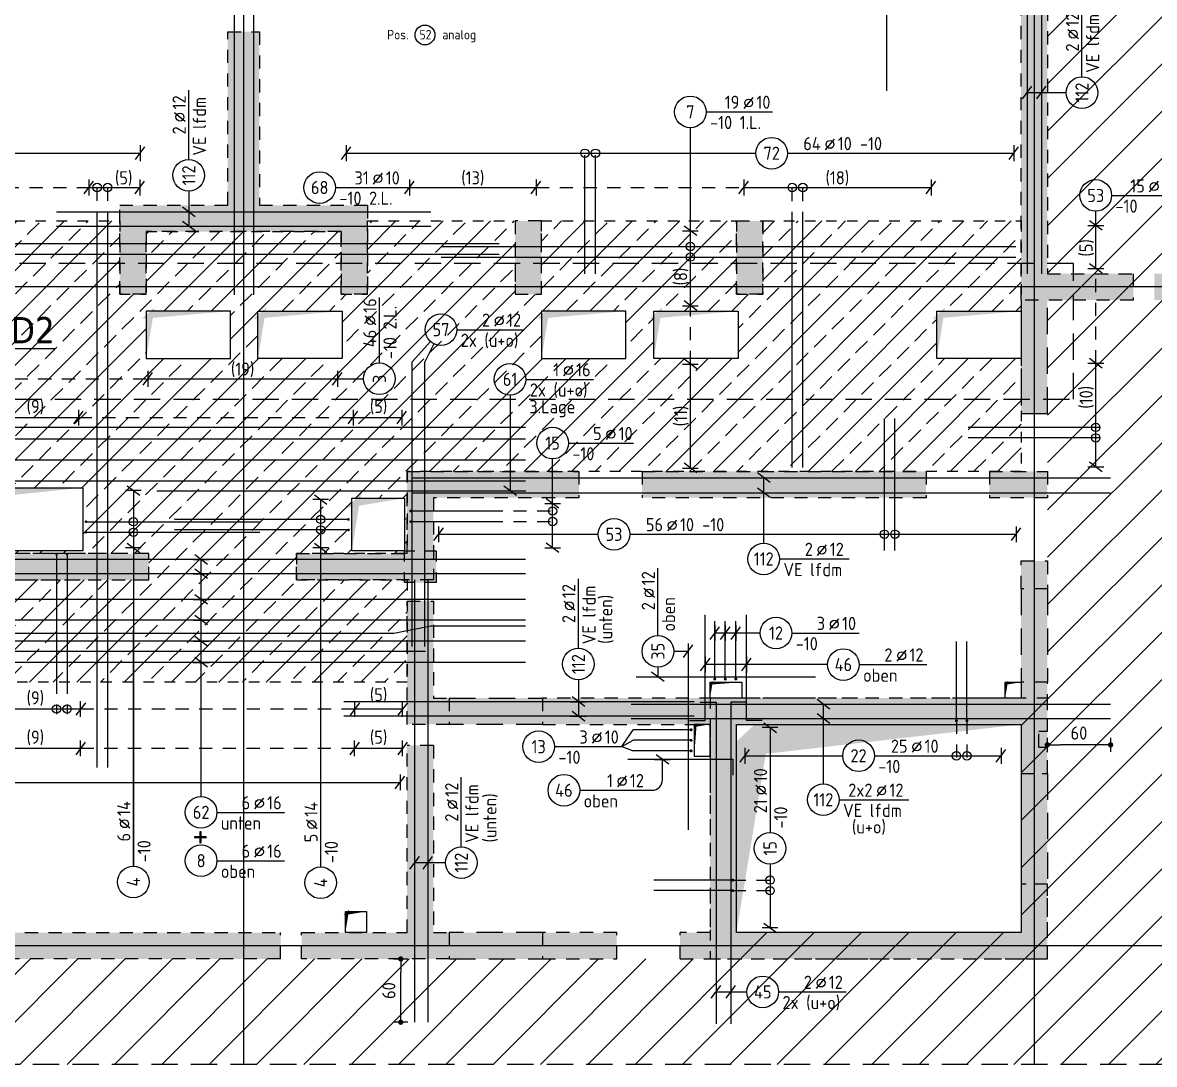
# Model space of a CAD drawing. Extents: x -177 to 93, y -12 to 49.
# Drawn here: x 27.46 to 38.19, y 22.33 to 32.21 of the extents above; entities that cross this region are included whole.
import ezdxf
from ezdxf.enums import TextEntityAlignment as Align

# ---------------------------------------------------------------- set-up
doc = ezdxf.new("R2010")
doc.units = 0
doc.header["$LTSCALE"] = 0.5
for name, pattern in [('AUSGEZOGEN', [1000.01, 1000, 0.01]), ('DASHED', [0.75, 0.5, -0.25]), ('DOT', [0.175, 0.05, -0.125]), ('PUNKT', [0.175, 0.05, -0.125]), ('STRICHLINIE', [0.75, 0.5, -0.25]), ('VERDECKT', [0.375, 0.25, -0.125])]:
    doc.linetypes.add(name, pattern=pattern)
for name, color, linetype in [('ACHSEN', 7, 'Continuous'), ('BETON', 7, 'Continuous'), ('DETAIL', 7, 'Continuous'), ('DG', 7, 'Continuous'), ('grau_dunkel', 7, 'Continuous'), ('grau_hell', 7, 'Continuous'), ('grau_mittel', 7, 'Continuous'), ('HILFE', 7, 'Continuous'), ('MASSE', 7, 'Continuous'), ('RND', 7, 'Continuous'), ('SCHATTEN', 7, 'Continuous'), ('SCHRAFF', 7, 'Continuous'), ('TEXT', 7, 'Continuous'), ('VERDECKT', 7, 'Continuous'), ('VERDECKT2', 7, 'Continuous')]:
    doc.layers.add(name, color=color, linetype=linetype)
doc.layers.add('NOPLOT', color=7, linetype='Continuous', plot=False)
doc.styles.add('helv', font='tahoma.ttf')
doc.styles.add('txt', font='isocp.shx')
doc.dimstyles.new('DOT_I', dxfattribs={"dimscale": 0.5, "dimtxt": 0.25, "dimasz": 0.25, "dimexe": 0.1, "dimexo": 0.3, "dimgap": 0.1, "dimtad": 1, "dimdec": 3, "dimzin": 3, "dimtxsty": 'txt', "dimblk": 'DOT', "dimblk1": 'DOT', "dimblk2": 'DOT', "dimsah": 1, "dimcen": 0.1, "dimse1": 1, "dimse2": 1, "dimazin": 0, "dimtfac": 1, "dimtdec": 4, "dimtix": 1, "dimtmove": 2, "dimatfit": 3, "dimfxl": 0, "dimtvp": 1, "dimtolj": 1, "dimtzin": 0, "dimarcsym": 0})

# ---------------------------------------------------------------- blocks, each defined once
blk = doc.blocks.new('lei_gre')
at = {"layer": 'RND', "color": 7, "linetype": 'Continuous'}
for p, q in [((-0.09, -0.12), (0.09, 0.12)), ((0, 0.15), (0, -0.15))]:
    blk.add_line(p, q, dxfattribs=at)
blk = doc.blocks.new('RND_LEI')
at = {"layer": 'RND', "color": 7, "linetype": 'Continuous'}
blk.add_line((1.022, 0.066), (1.19, 0.27), dxfattribs=at)
for centre, radius in [((0, 0), 0.3), ((1.106, 0.168), 0.075)]:
    blk.add_circle(centre, radius, dxfattribs=at)
at = {"layer": 'RND', "color": 7, "linetype": 'Continuous', "style": 'txt'}
blk.add_attdef('ANZ', text='', height=0.25, dxfattribs=at).set_placement((0.931, 0.057), align=Align.RIGHT)
for tag, p in [('DUM', (1.253, 0.057)), ('ABSTD', (1.674, 0.057)), ('POSTXT', (0.374, -0.327))]:
    blk.add_attdef(tag, p, '', height=0.25, dxfattribs=at)
blk.add_attdef('POSL', text='', height=0.25, dxfattribs=at).set_placement((0, 0), align=Align.MIDDLE)
blk = doc.blocks.new('DOT')
at = {"layer": 'MASSE', "color": 7, "linetype": 'Continuous'}
for p, q in [((0, 0), (-1, 0)), ((0, 0.54), (0, -0.54))]:
    blk.add_line(p, q, dxfattribs=at)
at = {"layer": 'MASSE', "color": 7, "linetype": 'Continuous', "const_width": 0.2}
blk.add_lwpolyline([(-0.1, 0, 1), (0.1, 0, 1)], format="xyb", close=True, dxfattribs=at)
blk = doc.blocks.new('*D101')
at = {"layer": 'Defpoints', "color": 0, "linetype": 'AUSGEZOGEN', "transparency": 16777216}
for p in [(31.045, 23.326), (31.045, 23.326), (31.045, 22.726)]:
    blk.add_point(p, dxfattribs=at)
at = {"layer": 'MASSE', "color": 0, "linetype": 'AUSGEZOGEN', "lineweight": -2, "transparency": 16777216}
blk.add_line((31.045, 22.851), (31.045, 23.201), dxfattribs=at)
at = {"layer": 'MASSE', "color": 0, "linetype": 'AUSGEZOGEN', "lineweight": -2, "transparency": 16777216, "xscale": 0.125, "yscale": 0.125, "zscale": 0.125}
for p, rotation in [((31.045, 23.326), 90), ((31.045, 22.726), 270)]:
    blk.add_blockref('DOT', p, dxfattribs=dict(at, rotation=rotation))
at = {"layer": 'MASSE', "color": 0, "linetype": 'AUSGEZOGEN', "transparency": 16777216, "insert": (30.932, 23.026), "char_height": 0.125, "attachment_point": 5, "rotation": 90, "style": 'txt'}
blk.add_mtext('\\A1;60', dxfattribs=at)
blk = doc.blocks.new('*D102')
at = {"layer": 'Defpoints', "color": 0, "linetype": 'AUSGEZOGEN', "transparency": 16777216}
for p in [(37.179, 25.357), (37.179, 25.357), (37.779, 25.357)]:
    blk.add_point(p, dxfattribs=at)
at = {"layer": 'MASSE', "color": 0, "linetype": 'AUSGEZOGEN', "lineweight": -2, "transparency": 16777216}
blk.add_line((37.654, 25.357), (37.304, 25.357), dxfattribs=at)
at = {"layer": 'MASSE', "color": 0, "linetype": 'AUSGEZOGEN', "lineweight": -2, "transparency": 16777216, "xscale": 0.125, "yscale": 0.125, "zscale": 0.125, "rotation": 180}
blk.add_blockref('DOT', (37.179, 25.357), dxfattribs=at)
at = {"layer": 'MASSE', "color": 0, "linetype": 'AUSGEZOGEN', "lineweight": -2, "transparency": 16777216, "xscale": 0.125, "yscale": 0.125, "zscale": 0.125}
blk.add_blockref('DOT', (37.779, 25.357), dxfattribs=at)
at = {"layer": 'MASSE', "color": 0, "linetype": 'AUSGEZOGEN', "transparency": 16777216, "insert": (37.479, 25.469), "char_height": 0.125, "attachment_point": 5, "style": 'txt'}
blk.add_mtext('\\A1;60', dxfattribs=at)

msp = doc.modelspace()

# ---------------------------------------------------------------- hatches: boundary and pattern name
at = {"layer": 'DG', "linetype": 'AUSGEZOGEN'}
h = msp.add_hatch(dxfattribs=at)
h.set_pattern_fill('DOTS', scale=0.8, double=1)
h.set_pattern_definition([(0, (-74.13047, 77.732794), (0.025, 0.05), [0, -0.05])])
h.paths.add_polyline_path([(34.2295, 23.5763), (34.2295, 25.5513), (36.9295, 25.5513), (36.9295, 25.0863), (37.1795, 25.0863), (37.1795, 25.8013), (33.9795, 25.8013), (33.9795, 23.3263), (37.1795, 23.3263), (37.1795, 24.0363), (36.9295, 24.0363), (36.9295, 23.5763)], flags=17)
h.paths.add_polyline_path([(31.0795, 27.1963), (31.0795, 26.8963), (31.3795, 26.8963), (31.3795, 27.1963)], flags=17)
h.paths.add_polyline_path([(26.7795, 27.1963), (26.4795, 27.1963), (26.4795, 26.8963), (26.7795, 26.8963)], flags=17)
h.paths.add_polyline_path([(23.0295, 27.1963), (22.7295, 27.1963), (22.7295, 26.8963), (23.0295, 26.8963)], flags=17)
h.paths.add_polyline_path([(14.7895, 26.8963), (14.7895, 27.1963), (14.4895, 27.1963), (14.4895, 26.8963)], flags=17)
h.paths.add_polyline_path([(12.2045, 33.9013), (12.2045, 33.6513), (35.8545, 33.6513), (35.8545, 33.9013)])
h.paths.add_polyline_path([(39.4295, 22.3263), (39.6795, 22.3263), (39.6795, 33.9013), (39.4295, 33.9013)])
h.paths.add_polyline_path([(4.4795, 22.3263), (4.6895, 22.3263), (4.6895, 30.7513), (4.4795, 30.7513)])
at = {"layer": 'grau_hell', "linetype": 'AUSGEZOGEN'}
h = msp.add_hatch(dxfattribs=at)
h.set_pattern_fill('ANSI31', color=9, scale=0.1, style=0, double=1)
h.set_pattern_definition([(45, (-9e-14, 40.2461), (-0.2245064, 0.2245064), [])])
h.paths.add_polyline_path([(31.3545, 23.3263), (20.2295, 23.3263), (20.2295, 23.5763), (17.8645, 23.5763), (17.8645, 27.9513), (10.9295, 27.9513), (10.9295, 29.5763), (9.4645, 29.5763), (9.4645, 29.5763), (8.5795, 29.5763), (8.5795, 29.5763), (8.1795, 29.5763), (8.1795, 31.3613), (6.7295, 31.3613), (6.7295, 31.1563), (4.5295, 31.1563), (4.5295, 30.7513), (4.4795, 30.7513), (4.4795, 26.0213), (4.0245, 26.0213), (4.0245, 23.3713), (4.4795, 23.3713), (4.4795, 22.3263), (43.4545, 22.3263), (43.4545, 37.8263), (37.1794, 37.8263), (37.1795, 25.8013), (36.9295, 25.8012), (36.9294, 23.5763), (34.2295, 23.5763), (34.2295, 23.3263)])
at = {"layer": 'grau_mittel'}
h = msp.add_hatch(color=61, dxfattribs=at)
h.paths.add_polyline_path([(43.4545, 37.8263), (36.9295, 37.8263), (36.9295, 29.5763), (37.9945, 29.5763), (37.9945, 29.8263), (37.1795, 29.8263), (37.1795, 37.5263), (39.4295, 37.5263), (39.4295, 29.8263), (39.2795, 29.8263), (39.2795, 29.5763), (39.6795, 29.5763), (39.6795, 37.5263), (43.1545, 37.5263), (43.1545, 32.5113), (43.4545, 32.5113)])
h.paths.add_polyline_path([(43.4545, 32.5113), (43.1545, 32.5113), (43.1545, 30.6413), (43.4545, 30.6413)], flags=17)
h.paths.add_polyline_path([(43.4545, 30.6413), (43.1545, 30.6413), (43.1545, 29.5763), (43.4545, 29.5763)])
h.paths.add_polyline_path([(43.1545, 29.5763), (43.1545, 29.8263), (39.6795, 29.8263), (39.6795, 29.5763)])
h.paths.add_polyline_path([(39.2795, 29.5763), (39.2795, 29.8263), (38.3945, 29.8263), (38.3945, 29.5763)], flags=17)
h.paths.add_polyline_path([(38.3945, 29.8263), (38.1945, 29.8263), (38.1945, 29.5763), (38.3945, 29.5763)], flags=17)
h.paths.add_polyline_path([(43.4545, 29.5763), (43.1545, 29.5763), (43.1545, 23.6013), (43.4545, 23.6013)])
h.paths.add_polyline_path([(43.1545, 23.3013), (43.4545, 23.3013), (43.4545, 23.6013), (43.1545, 23.6013)])
h.paths.add_polyline_path([(4.7545, 25.7212), (4.6895, 25.7212), (4.4045, 25.7212), (4.4045, 23.6712), (4.6895, 23.6712), (4.7545, 23.6712)])
h.paths.add_polyline_path([(4.6895, 37.5263), (8.1795, 37.5263), (8.1795, 29.5763), (8.5795, 29.5763), (8.5795, 29.8263), (8.4295, 29.8263), (8.4295, 37.5263), (10.6795, 37.5263), (10.6795, 29.8263), (9.9145, 29.8263), (9.9145, 29.5763), (10.9295, 29.5763), (10.9295, 37.8263), (4.5295, 37.8263), (4.5295, 30.7513), (4.4795, 30.7513), (4.4795, 26.0212), (4.0245, 26.0212), (4.0245, 25.7212), (4.6895, 25.7212)])
h.paths.add_polyline_path([(4.7545, 29.8263), (4.7545, 29.5763), (8.1795, 29.5763), (8.1795, 29.8263)], flags=17)
h.paths.add_polyline_path([(8.5795, 29.8263), (8.5795, 29.5763), (9.4645, 29.5763), (9.4645, 29.8263)], flags=17)
h.paths.add_polyline_path([(9.4645, 29.8263), (9.4645, 29.5763), (9.7145, 29.5763), (9.7145, 29.8263)], flags=17)
h.paths.add_polyline_path([(10.9295, 29.5763), (10.6795, 29.5763), (10.6795, 27.9513), (10.9295, 27.9513)], flags=17)
h.paths.add_polyline_path([(8.1795, 27.9513), (8.1795, 23.3263), (8.5795, 23.3263), (8.5795, 23.5763), (8.4295, 23.5763), (8.4295, 27.7013), (14.5145, 27.7013), (14.5145, 27.3463), (14.7645, 27.3463), (14.7645, 27.7013), (15.8245, 27.7013), (15.8245, 27.9513)])
h.paths.add_polyline_path([(9.5895, 23.3263), (9.5895, 23.5763), (8.5795, 23.5763), (8.5795, 23.3263)], flags=17)
h.paths.add_polyline_path([(9.5895, 23.3263), (9.7895, 23.3263), (9.7895, 23.5763), (9.5895, 23.5763)])
h.paths.add_polyline_path([(9.9895, 23.5763), (9.9895, 23.3263), (12.9045, 23.3263), (12.9045, 23.5763)], flags=16)
h.paths.add_polyline_path([(13.1045, 23.5763), (13.1045, 23.3263), (13.3545, 23.3263), (13.3545, 23.5763)], flags=16)
h.paths.add_polyline_path([(13.3545, 23.5763), (13.3545, 23.3263), (14.3645, 23.3263), (14.3645, 23.5763)], flags=16)
h.paths.add_polyline_path([(14.5145, 23.5763), (14.3645, 23.5763), (14.3645, 23.3263), (14.9145, 23.3263), (14.9145, 23.5763), (14.7645, 23.5763), (14.7645, 26.2613), (16.1245, 26.2613), (16.1245, 26.5113), (14.7645, 26.5113), (14.7645, 27.1963), (14.5145, 27.1963)])
h.paths.add_polyline_path([(14.9145, 23.5763), (14.9145, 23.3263), (15.9245, 23.3263), (15.9245, 23.5763)], flags=16)
h.paths.add_polyline_path([(15.9245, 23.3263), (16.1745, 23.3263), (16.1745, 23.5763), (15.9245, 23.5763)])
h.paths.add_polyline_path([(16.5795, 27.7013), (16.5795, 27.9513), (16.2245, 27.9513), (16.2245, 27.7013)])
h.paths.add_polyline_path([(17.4645, 27.7013), (17.4645, 27.9513), (16.5795, 27.9513), (16.5795, 27.7013)])
h.paths.add_polyline_path([(18.7795, 27.7013), (18.7795, 23.5763), (16.3745, 23.5763), (16.3745, 23.3263), (20.5295, 23.3263), (20.5295, 23.5763), (19.0295, 23.5763), (19.0295, 27.7013), (19.9795, 27.7013), (19.9795, 26.9213), (21.3545, 26.9213), (21.3545, 27.1713), (20.2295, 27.1713), (20.2295, 27.9513), (17.4645, 27.9513), (17.4645, 27.7013)])
h.paths.add_polyline_path([(16.3245, 26.5113), (16.3245, 26.2613), (17.8645, 26.2613), (17.8645, 26.5113)])
h.paths.add_polyline_path([(20.7295, 23.5763), (20.7295, 23.3263), (29.9045, 23.3263), (29.9045, 23.5763)])
h.paths.add_polyline_path([(25.1045, 26.9213), (25.1045, 27.1713), (22.7545, 27.1713), (22.7545, 26.9213)])
h.paths.add_polyline_path([(28.6545, 26.9213), (28.6545, 27.1713), (26.5045, 27.1713), (26.5045, 26.9213)])
h.paths.add_polyline_path([(30.0545, 27.1713), (30.0545, 26.9213), (31.3545, 26.9213), (31.3545, 27.7013), (32.7345, 27.7013), (32.7345, 27.9513), (31.1045, 27.9513), (31.1045, 27.1713)])
h.paths.add_polyline_path([(31.3545, 25.3513), (31.1045, 25.3513), (31.1045, 23.5763), (30.1045, 23.5763), (30.1045, 23.3263), (31.5045, 23.3263), (31.5045, 23.5763), (31.3545, 23.5763)])
h.paths.add_polyline_path([(32.3895, 23.3263), (32.3895, 23.5763), (31.5045, 23.5763), (31.5045, 23.3263)])
h.paths.add_polyline_path([(32.3895, 23.5763), (32.3895, 23.3263), (33.0945, 23.3263), (33.0945, 23.5763)], flags=17)
h.paths.add_polyline_path([(33.6945, 23.5763), (33.6945, 23.3263), (37.1795, 23.3263), (37.1795, 24.0363), (36.9295, 24.0363), (36.9295, 23.5763), (34.2295, 23.5763), (34.2295, 25.5513), (36.9295, 25.5513), (36.9295, 25.0863), (37.1795, 25.0863), (37.1795, 25.3363), (37.0995, 25.3363), (37.0995, 25.4863), (37.1795, 25.4863), (37.1795, 25.951), (36.9295, 25.951), (36.9295, 25.8013), (32.3895, 25.8013), (32.3895, 25.5513), (33.9795, 25.5513), (33.9795, 23.5763)])
h.paths.add_polyline_path([(36.9295, 25.0863), (36.9295, 24.0363), (37.1795, 24.0363), (37.1795, 25.0863)], flags=17)
h.paths.add_polyline_path([(36.9295, 25.951), (37.1795, 25.951), (37.1795, 26.836), (36.9295, 26.836)])
h.paths.add_polyline_path([(37.1795, 27.1013), (36.9295, 27.1013), (36.9295, 26.836), (37.1795, 26.836)])
h.paths.add_polyline_path([(36.6295, 27.9513), (36.6295, 27.7013), (37.1795, 27.7013), (37.1795, 27.9513)])
h.paths.add_polyline_path([(36.0294, 27.7013), (36.0294, 27.9513), (33.3345, 27.9513), (33.3345, 27.7013)])
h.paths.add_polyline_path([(32.3895, 25.5513), (32.3895, 25.8013), (31.5045, 25.8013), (31.5045, 25.5513)])
h.paths.add_polyline_path([(31.5045, 25.5513), (31.5045, 25.8013), (31.3545, 25.8013), (31.3545, 26.7213), (31.1045, 26.7213), (31.1045, 25.5513)])
h.paths.add_polyline_path([(37.1795, 29.5763), (36.9295, 29.5763), (36.9295, 28.5013), (37.1795, 28.5013)])
h.paths.add_polyline_path([(34.2295, 29.6313), (34.4795, 29.6313), (34.4795, 30.3263), (34.2295, 30.3263)])
h.paths.add_polyline_path([(32.3795, 30.3263), (32.1295, 30.3263), (32.1295, 29.6313), (32.3795, 29.6313)])
h.paths.add_polyline_path([(30.4795, 30.2263), (30.4795, 29.6313), (30.7295, 29.6313), (30.7295, 30.4763), (29.7045, 30.4763), (29.7045, 32.1213), (29.4045, 32.1213), (29.4045, 30.4763), (28.3795, 30.4763), (28.3795, 29.6313), (28.6295, 29.6313), (28.6295, 30.2263)])
h.paths.add_polyline_path([(29.4045, 32.3213), (29.7045, 32.3213), (29.7045, 35.4713), (29.4045, 35.4713)])
h.paths.add_polyline_path([(29.7045, 36.3663), (29.4045, 36.3663), (29.4045, 35.6713), (29.7045, 35.6713)])
h.paths.add_polyline_path([(29.7045, 36.3663), (29.7045, 36.3763), (29.4045, 36.3763), (29.4045, 36.3663)])
h.paths.add_polyline_path([(29.7045, 37.1763), (29.7045, 37.3763), (29.4045, 37.3763), (29.4045, 37.1763)])
h.paths.add_polyline_path([(29.4045, 37.3763), (29.7045, 37.3763), (29.7045, 37.8263), (29.4045, 37.8263)])
h.paths.add_polyline_path([(29.7045, 37.8263), (29.7045, 37.5263), (36.9295, 37.5263), (36.9295, 37.8263)])
h.paths.add_polyline_path([(22.2045, 37.8263), (22.2045, 37.5263), (29.4045, 37.5263), (29.4045, 37.8263)])
h.paths.add_polyline_path([(21.9045, 37.8263), (21.9045, 37.5263), (22.2045, 37.5263), (22.2045, 37.8263)])
h.paths.add_polyline_path([(14.7045, 37.8263), (14.7045, 37.5263), (21.9045, 37.5263), (21.9045, 37.8263)])
h.paths.add_polyline_path([(14.7045, 37.8263), (14.4045, 37.8263), (14.4045, 37.5263), (14.7045, 37.5263)])
h.paths.add_polyline_path([(10.9295, 37.8263), (10.9295, 37.5263), (14.4045, 37.5263), (14.4045, 37.8263)])
h.paths.add_polyline_path([(13.6295, 30.3263), (13.3795, 30.3263), (13.3795, 29.6313), (13.6295, 29.6313)])
h.paths.add_polyline_path([(15.7295, 30.3263), (15.4795, 30.3263), (15.4795, 29.6313), (15.7295, 29.6313)])
h.paths.add_polyline_path([(17.3795, 30.3263), (17.1295, 30.3263), (17.1295, 29.6313), (17.3795, 29.6313)])
h.paths.add_polyline_path([(19.4795, 30.3263), (19.2295, 30.3263), (19.2295, 29.6313), (19.4795, 29.6313)])
h.paths.add_polyline_path([(20.8795, 29.6313), (21.1295, 29.6313), (21.1295, 30.3263), (20.8795, 30.3263)])
h.paths.add_polyline_path([(22.9795, 29.6313), (23.2295, 29.6313), (23.2295, 30.3263), (22.9795, 30.3263)])
h.paths.add_polyline_path([(24.8795, 30.3263), (24.6295, 30.3263), (24.6295, 29.6313), (24.8795, 29.6313)])
h.paths.add_polyline_path([(26.7295, 29.6313), (26.9795, 29.6313), (26.9795, 30.3263), (26.7295, 30.3263)])
h.paths.add_polyline_path([(43.1545, 22.3263), (43.4545, 22.3263), (43.4545, 23.3013), (43.1545, 23.3013)])
h.paths.add_polyline_path([(4.4795, 22.3263), (4.6895, 22.3263), (4.6895, 23.6712), (4.0245, 23.6712), (4.0245, 23.3712), (4.4795, 23.3712)])
at = {"layer": 'SCHRAFF', "linetype": 'DOT', "transparency": 33554687}
h = msp.add_hatch(dxfattribs=at)
h.set_pattern_fill('ANSI33', color=21, scale=0.05, double=1)
h.set_pattern_definition([(45, (0, -37.49195), (-0.2245064, 0.2245064), []), (45, (0.2245, -37.49195), (-0.2245064, 0.2245064), [0.15875, -0.079375])])
h.paths.add_polyline_path([(25.1045, 27.1713), (25.1045, 26.9213), (22.7545, 26.9213), (22.7545, 27.1713)], flags=16)
h.paths.add_polyline_path([(26.5045, 27.1713), (28.6545, 27.1713), (28.6545, 26.9213), (26.5045, 26.9213)], flags=16)
h.paths.add_polyline_path([(22.1945, 29.0213), (22.1945, 29.4713), (22.9945, 29.4713), (22.9945, 29.0213)])
h.paths.add_polyline_path([(25.9445, 29.0213), (25.9445, 29.4713), (26.7445, 29.4713), (26.7445, 29.0213)])
h.paths.add_polyline_path([(29.6895, 29.0213), (29.6895, 29.4713), (30.4895, 29.4713), (30.4895, 29.0213)])
h.paths.add_polyline_path([(32.3795, 29.4713), (33.1795, 29.4713), (33.1795, 29.0213), (32.3795, 29.0213)])
h.paths.add_polyline_path([(33.4445, 29.0213), (33.4445, 29.4713), (34.2445, 29.4713), (34.2445, 29.0213)])
h.paths.add_polyline_path([(23.0295, 27.1963), (23.0295, 27.7963), (24.8095, 27.7963), (24.8095, 27.1963)])
h.paths.add_polyline_path([(24.8795, 29.0213), (24.8795, 29.4713), (25.6795, 29.4713), (25.6795, 29.0213)])
h.paths.add_polyline_path([(27.1295, 27.1963), (27.1295, 27.7963), (28.0295, 27.7963), (28.0295, 27.1963)])
h.paths.add_polyline_path([(28.6295, 29.0213), (28.6295, 29.4713), (29.4295, 29.4713), (29.4295, 29.0213)])
h.paths.add_polyline_path([(30.5795, 27.1963), (30.5795, 27.6963), (31.0795, 27.6963), (31.0795, 27.1963)])
h.paths.add_polyline_path([(36.1295, 29.4713), (36.9295, 29.4713), (36.9295, 30.3263), (34.4795, 30.3263), (34.4795, 29.6313), (34.2295, 29.6313), (34.2295, 30.3263), (32.3795, 30.3263), (32.3795, 29.6313), (32.1295, 29.6313), (32.1295, 30.3263), (30.7295, 30.3263), (30.7295, 29.6313), (30.4795, 29.6313), (30.4795, 30.2263), (28.6295, 30.2263), (28.6295, 29.6313), (28.3795, 29.6313), (28.3795, 30.3263), (26.9795, 30.3263), (26.9795, 29.6313), (26.7295, 29.6313), (26.7295, 30.3263), (24.8795, 30.3263), (24.8795, 29.6313), (24.6295, 29.6313), (24.6295, 30.3263), (23.2295, 30.3263), (23.2295, 29.6313), (22.9795, 29.6313), (22.9795, 30.3263), (21.1295, 30.3263), (21.1295, 29.6313), (20.8795, 29.6313), (20.8795, 27.7963), (20.2295, 27.7963), (20.2295, 27.1713), (21.3545, 27.1713), (21.3545, 26.9213), (20.2295, 26.9213), (20.2295, 25.9513), (31.1045, 25.9513), (31.1045, 26.9213), (30.0545, 26.9213), (30.0545, 27.1713), (31.1045, 27.1713), (31.1045, 27.9513), (36.9295, 27.9513), (36.9295, 29.0213), (36.1295, 29.0213)])

# ---------------------------------------------------------------- linework, layer by layer
at = {"layer": 'ACHSEN', "color": 140, "linetype": 'AUSGEZOGEN'}
for p, q in [((29.5545, 39.8263), (29.5545, 22.3263)), ((37.0545, 39.8263), (37.0545, 22.3263)), ((43.4545, 29.7013), (2.2545, 29.7013)), ((43.4545, 23.4513), (2.2545, 23.4513))]:
    msp.add_line(p, q, dxfattribs=at)
at = {"layer": 'BETON', "color": 6, "linetype": 'AUSGEZOGEN'}
for points in [[(29.4295, 29.4713), (28.6295, 29.4713), (28.6295, 29.0213), (29.4295, 29.0213)], [(29.6895, 29.4713), (30.4895, 29.4713), (30.4895, 29.0213), (29.6895, 29.0213)], [(33.1795, 29.4713), (32.3795, 29.4713), (32.3795, 29.0213), (33.1795, 29.0213)], [(33.4445, 29.4713), (34.2445, 29.4713), (34.2445, 29.0213), (33.4445, 29.0213)], [(36.1295, 29.4713), (36.9295, 29.4713), (36.9295, 29.0213), (36.1295, 29.0213)], [(28.0295, 27.1963), (27.1295, 27.1963), (27.1295, 27.7963), (28.0295, 27.7963)], [(30.5795, 27.6963), (31.0795, 27.6963), (31.0795, 27.1963), (30.5795, 27.1963)], [(33.9795, 25.9513), (34.2795, 25.9513), (34.2795, 25.8013), (33.9795, 25.8013)], [(36.7795, 25.9513), (36.9295, 25.9513), (36.9295, 25.8013), (36.7795, 25.8013)], [(33.9795, 25.5513), (33.8295, 25.5513), (33.8295, 25.2513), (33.9795, 25.2513)], [(34.2295, 25.5513), (36.9295, 25.5513), (36.9295, 23.5763), (34.2295, 23.5763)], [(30.5195, 23.7763), (30.7195, 23.7763), (30.7195, 23.5763), (30.5195, 23.5763)]]:
    msp.add_lwpolyline(points, close=True, dxfattribs=at)
at = {"layer": 'DETAIL', "color": 102, "linetype": 'STRICHLINIE'}
msp.add_lwpolyline([(25.1381, 28.6351), (37.4276, 28.6351), (37.4276, 29.9222), (21.8569, 29.9222), (21.8569, 28.6351), (24.9374, 28.6351)], dxfattribs=at)
at = {"layer": 'DG', "color": 7, "linetype": 'PUNKT', "lineweight": -2}
for p, q in [((37.1795, 25.8013), (33.9795, 25.8013)), ((33.9795, 25.8013), (33.9795, 23.3263)), ((37.1795, 25.0863), (37.1795, 25.8013)), ((34.2295, 23.5763), (34.2295, 25.5513)), ((34.2295, 25.5513), (36.9295, 25.5513)), ((36.9295, 25.5513), (36.9295, 25.0863)), ((36.9295, 25.0863), (37.1795, 25.0863)), ((37.1795, 24.0363), (36.9295, 24.0363)), ((36.9295, 24.0363), (36.9295, 23.5763)), ((37.1795, 23.3263), (37.1795, 24.0363)), ((36.9295, 23.5763), (34.2295, 23.5763)), ((33.9795, 23.3263), (37.1795, 23.3263))]:
    msp.add_line(p, q, dxfattribs=at)
msp.add_lwpolyline([(31.0795, 27.1963), (31.3795, 27.1963), (31.3795, 26.8963), (31.0795, 26.8963)], close=True, dxfattribs=at)
at = {"layer": 'grau_dunkel', "color": 21}
msp.add_lwpolyline([(36.9295, 25.5513, 0, 0.31, 0), (34.2384, 25.3965, 0, 0, 0), (34.39, 25.5381, 0.3221, 0, 0), (34.2295, 23.5763, 0, 0, 0)], format="xyseb", dxfattribs=at)
at = {"layer": 'HILFE', "color": 171, "linetype": 'DOT'}
msp.add_line((28.6295, 30.2263), (30.4795, 30.2263), dxfattribs=at)
at = {"layer": 'HILFE', "color": 102, "linetype": 'DASHED'}
msp.add_line((43.5545, 22.3263), (2.7545, 22.3263), dxfattribs=at)
at = {"layer": 'HILFE', "color": 21, "linetype": 'DOT'}
msp.add_lwpolyline([(26.9795, 30.3263), (28.3795, 30.3263), (28.3795, 29.6313), (28.6295, 29.6313), (28.6295, 30.2263), (30.4795, 30.2263), (30.4795, 29.6313), (30.7295, 29.6313), (30.7295, 30.3263), (32.1295, 30.3263), (32.1295, 29.6313), (32.3795, 29.6313), (32.3795, 30.3263), (34.2295, 30.3263), (34.2295, 29.6313), (34.4795, 29.6313), (34.4795, 30.3263), (36.9295, 30.3263), (36.9295, 27.9513), (31.1045, 27.9513), (31.1045, 27.1713), (30.0545, 27.1713), (30.0545, 26.9213), (31.1045, 26.9213), (31.1045, 25.9513), (20.2295, 25.9513)], dxfattribs=at)
at = {"layer": 'HILFE', "color": 171, "linetype": 'DOT'}
for points in [[(26.5045, 27.1713), (26.5045, 26.9213), (28.6545, 26.9213), (28.6545, 27.1713)], [(28.6545, 27.1713), (26.5045, 27.1713)]]:
    msp.add_lwpolyline(points, dxfattribs=at)
at = {"layer": 'HILFE', "color": 102, "linetype": 'AUSGEZOGEN'}
msp.add_circle((31.2746, 32.0907), 0.0941, dxfattribs=at)
at = {"layer": 'NOPLOT', "color": 191, "linetype": 'AUSGEZOGEN'}
msp.add_line((35.6545, 33.9013), (35.6545, 31.5594), dxfattribs=at)
at = {"layer": 'NOPLOT', "color": 191, "linetype": 'Continuous'}
for points in [[(32.2295, 28.3676), (21.3295, 28.3676), (20.9295, 28.4476), (19.2295, 28.4476)], [(20.2295, 26.4152), (30.9795, 26.4152), (31.3295, 26.4852), (32.2295, 26.4852)]]:
    msp.add_lwpolyline(points, dxfattribs=at)
at = {"layer": 'RND', "color": 7, "linetype": 'AUSGEZOGEN'}
for p, q in [((37.5078, 31.6945), (37.5078, 32.3545)), ((29.0337, 30.9085), (29.0337, 31.5685)), ((33.9424, 31.3615), (34.5714, 31.3615)), ((33.7924, 30.2337), (33.7924, 31.2115)), ((23.557, 30.969), (28.5724, 30.969)), ((30.5275, 30.969), (34.4143, 30.969)), ((34.7143, 30.969), (36.8615, 30.969)), ((28.0867, 30.6437), (28.5699, 30.6437)), ((30.4261, 30.6437), (31.1285, 30.6437)), ((31.1285, 30.6437), (32.3288, 30.6437)), ((34.2984, 30.6437), (36.0754, 30.6437)), ((37.7885, 30.5684), (38.41, 30.5684)), ((37.6385, 30.2829), (37.6385, 30.4184)), ((37.6385, 29.8764), (37.6385, 30.2829)), ((33.7924, 29.5225), (33.7924, 30.2337)), ((30.8423, 28.9793), (30.8423, 29.5998)), ((31.5768, 29.2953), (32.2168, 29.2953)), ((33.7924, 27.9826), (33.7924, 28.9697)), ((37.6385, 27.9932), (37.6385, 28.9762)), ((28.6457, 28.8293), (30.4439, 28.8293)), ((30.4439, 28.8293), (30.6923, 28.8293)), ((32.2322, 28.8242), (32.8722, 28.8242)), ((27.165, 28.461), (27.9885, 28.461)), ((30.5923, 28.461), (31.0549, 28.461)), ((32.6356, 28.2191), (33.2538, 28.2191)), ((32.4856, 27.646), (32.4856, 28.0691)), ((28.5087, 27.7697), (28.5087, 27.2265)), ((30.2852, 27.6848), (30.2852, 27.2265)), ((32.4856, 27.2253), (32.4856, 27.646)), ((31.4045, 27.3546), (32.9179, 27.3546)), ((33.2179, 27.3546), (36.8835, 27.3546)), ((28.5087, 27.2265), (28.5087, 24.2062)), ((30.2852, 27.2265), (30.2852, 24.1986)), ((34.6385, 27.1206), (35.2985, 27.1206)), ((33.4845, 26.3946), (33.4845, 27.0346)), ((32.73, 26.2733), (32.73, 26.9333)), ((28.5087, 24.2062), (28.5087, 26.4463)), ((34.7552, 26.4178), (35.3952, 26.4178)), ((35.3943, 26.1187), (36.0343, 26.1187)), ((28.0084, 25.6971), (27.154, 25.6971)), ((31.0631, 25.6971), (30.6087, 25.6971)), ((34.5484, 25.5207), (34.5484, 24.5254)), ((32.5037, 25.34), (33.1437, 25.34)), ((28.0064, 25.3235), (27.1504, 25.3235)), ((31.0624, 25.3235), (30.6069, 25.3235)), ((34.3097, 25.2533), (35.238, 25.2533)), ((35.538, 25.2533), (36.7398, 25.2533)), ((31.6193, 24.3893), (31.6193, 25.0493)), ((23.2482, 25.0011), (31.0379, 25.0011)), ((32.7425, 24.9266), (33.3825, 24.9266)), ((35.2044, 24.8363), (35.8644, 24.8363)), ((29.3011, 24.7169), (29.9411, 24.7169)), ((29.3011, 24.2581), (29.9411, 24.2581)), ((34.5484, 24.2254), (34.5484, 23.6217)), ((34.6296, 23.0138), (35.2696, 23.0138))]:
    msp.add_line(p, q, dxfattribs=at)
at = {"layer": 'RND', "color": 102, "linetype": 'AUSGEZOGEN'}
for p, q in [((36.9883, 31.5445), (37.3578, 31.5445)), ((29.0337, 30.6085), (29.0337, 30.2769)), ((31.3266, 29.1837), (31.1537, 28.9913)), ((31.3587, 29.1616), (31.272, 28.9913)), ((32.0822, 28.6742), (32.0822, 27.7667)), ((34.4885, 27.2706), (34.4885, 27.8908)), ((29.1511, 24.8669), (29.1511, 27.1141)), ((34.4552, 26.4178), (34.0239, 26.4178)), ((33.6345, 26.2446), (33.7708, 26.2446)), ((33.4845, 26.0946), (33.4845, 26.0026)), ((35.0943, 26.1187), (33.9344, 26.1187)), ((32.73, 25.9733), (32.73, 25.6278)), ((35.0544, 24.9863), (35.0544, 25.7416)), ((33.1437, 25.34), (33.2494, 25.5001)), ((33.1437, 25.34), (33.2494, 25.4001)), ((33.1437, 25.34), (33.2494, 25.3001)), ((33.5279, 25.0266), (33.5279, 25.2184)), ((33.3825, 24.9266), (33.4279, 24.9266)), ((31.4693, 24.2393), (31.1768, 24.2393)), ((34.0357, 23.0138), (34.3296, 23.0138))]:
    msp.add_line(p, q, dxfattribs=at)
at = {"layer": 'RND', "color": 102, "linetype": 'VERDECKT'}
for p, q in [((32.7925, 30.8263), (32.7925, 31.019)), ((32.8925, 30.8263), (32.8925, 31.019)), ((28.1647, 30.2913), (28.1647, 30.6937)), ((28.2647, 30.2913), (28.2647, 30.6937)), ((34.7593, 30.2888), (34.7593, 30.6937)), ((34.8593, 30.2888), (34.8593, 30.6937)), ((31.8895, 27.5754), (32.5356, 27.5754)), ((31.8895, 27.4754), (32.5356, 27.4754)), ((27.7792, 25.9663), (27.7792, 25.6471)), ((27.8792, 25.9663), (27.8792, 25.6471)), ((36.3162, 25.5863), (36.3162, 25.2033)), ((36.4162, 25.5863), (36.4162, 25.2033)), ((34.1945, 24.074), (34.5984, 24.074)), ((34.1945, 23.974), (34.5984, 23.974))]:
    msp.add_line(p, q, dxfattribs=at)
at = {"layer": 'RND', "color": 7, "linetype": 'VERDECKT'}
for p, q in [((27.0733, 30.6437), (28.0867, 30.6437)), ((32.3288, 30.6437), (34.2984, 30.6437)), ((37.6385, 28.9762), (37.6385, 29.8764)), ((33.7924, 28.9697), (33.7924, 29.5225)), ((26.7061, 28.8293), (28.6457, 28.8293)), ((27.9885, 28.461), (30.5923, 28.461)), ((30.6087, 25.6971), (28.0084, 25.6971)), ((30.6069, 25.3235), (28.0064, 25.3235))]:
    msp.add_line(p, q, dxfattribs=at)
at = {"layer": 'RND', "color": 1, "linetype": 'AUSGEZOGEN'}
for points in [[(36.9883, 37.7763), (36.9883, 29.8263)], [(37.1233, 37.7763), (37.1233, 29.8263)], [(29.4633, 35.4713), (29.4633, 29.6263)], [(29.6483, 35.4713), (29.6483, 29.6263)], [(32.7925, 29.8263), (32.7925, 30.8263)], [(32.8925, 29.8263), (32.8925, 30.8263)], [(27.7795, 30.4118), (31.3295, 30.4118)], [(27.7795, 30.2769), (31.3295, 30.2769)], [(28.1647, 25.1413), (28.1647, 30.2913)], [(28.2647, 25.1413), (28.2647, 30.2913)], [(34.7593, 27.9888), (34.7593, 30.2888)], [(34.8593, 27.9888), (34.8593, 30.2888)], [(20.9295, 30.1112), (31.9795, 30.1112)], [(31.4295, 30.084), (36.8795, 30.084)], [(20.9295, 30.0112), (31.9795, 30.0112)], [(31.4295, 29.984), (36.8795, 29.984)], [(31.1537, 26.2913), (31.1537, 28.9913)], [(31.272, 26.2913), (31.272, 28.9913)], [(35.6335, 27.2013), (35.6335, 28.4513)], [(35.7335, 27.2013), (35.7335, 28.4513)], [(37.6795, 28.3686), (36.4295, 28.3686)], [(19.2295, 28.2613), (32.2295, 28.2613)], [(37.6795, 28.2686), (36.4295, 28.2686)], [(19.2295, 28.0613), (32.2295, 28.0613)], [(19.2295, 27.8613), (32.2295, 27.8613)], [(31.1545, 27.8908), (37.7795, 27.8908)], [(28.7311, 27.7667), (32.2311, 27.7667)], [(31.1545, 27.7476), (37.7795, 27.7476)], [(30.5495, 27.4954), (28.8995, 27.4954)], [(31.1395, 27.5754), (31.8895, 27.5754)], [(28.0595, 27.4737), (29.7095, 27.4737)], [(30.5495, 27.3954), (28.8995, 27.3954)], [(31.1395, 27.4754), (31.8895, 27.4754)], [(28.0595, 27.3737), (29.7095, 27.3737)], [(27.7792, 27.1663), (27.7792, 25.9663)], [(27.8792, 27.1663), (27.8792, 25.9663)], [(32.2295, 27.1141), (20.2295, 27.1141)], [(32.2295, 26.9793), (20.2295, 26.9793)], [(31.1768, 26.9213), (31.1768, 22.7263)], [(31.3027, 26.9213), (31.3027, 22.7263)], [(32.2295, 26.7351), (20.2295, 26.7351)], [(32.2295, 26.5396), (20.2295, 26.5396)], [(33.7844, 25.5891), (33.9344, 25.5891), (33.9344, 26.5891)], [(34.0239, 25.9813), (34.0239, 26.5313)], [(34.1239, 25.9813), (34.1239, 26.5313)], [(34.2239, 25.9813), (34.2239, 26.5313)], [(34.4745, 25.5891), (34.3245, 25.5891), (34.3245, 26.5891)], [(32.2295, 26.3396), (20.2295, 26.3396)], [(36.3162, 25.5863), (36.3162, 26.3363)], [(36.4162, 25.5863), (36.4162, 26.3363)], [(20.2295, 26.2445), (31.2795, 26.2445)], [(33.7708, 26.2513), (33.7708, 24.5513)], [(32.2295, 26.1396), (20.2295, 26.1396)], [(33.2795, 26.0026), (34.9795, 26.0026)], [(33.8295, 25.7662), (30.5045, 25.7662)], [(33.2295, 25.7416), (37.7795, 25.7416)], [(33.8857, 25.7608), (34.0357, 25.7608), (34.0357, 22.7108)], [(34.3264, 25.7608), (34.1764, 25.7608), (34.1764, 22.7108)], [(33.8295, 25.6278), (30.5045, 25.6278)], [(33.2295, 25.606), (37.7795, 25.606)], [(33.7994, 25.5001), (33.2494, 25.5001)], [(33.7994, 25.4001), (33.2494, 25.4001)], [(33.7994, 25.3001), (33.2494, 25.3001)], [(34.1978, 25.0684), (34.1978, 25.2184), (33.1978, 25.2184)], [(34.1945, 24.074), (33.4445, 24.074)], [(34.1945, 23.974), (33.4445, 23.974)]]:
    msp.add_lwpolyline(points, dxfattribs=at)
at = {"layer": 'RND', "color": 7, "linetype": 'AUSGEZOGEN'}
for points, const_width in [([(28.0657, 27.4737, 1), (28.0532, 27.4737, 1)], 0.0125), ([(30.5432, 27.4954, -1), (30.5557, 27.4954, -1)], 0.0125), ([(31.1457, 27.5754, 1), (31.1332, 27.5754, 1)], 0.0125), ([(31.1457, 27.4754, 1), (31.1332, 27.4754, 1)], 0.0125), ([(28.0657, 27.3737, 1), (28.0532, 27.3737, 1)], 0.0125), ([(30.5432, 27.3954, -1), (30.5557, 27.3954, -1)], 0.0125), ([(27.7855, 27.1663, 1), (27.773, 27.1663, 1)], 0.0125), ([(27.8855, 27.1663, 1), (27.873, 27.1663, 1)], 0.0125), ([(34.0309, 25.9813, -1), (34.0169, 25.9813, -1)], 0.014), ([(34.1309, 25.9813, -1), (34.1169, 25.9813, -1)], 0.014), ([(34.2309, 25.9813, -1), (34.2169, 25.9813, -1)], 0.014), ([(36.3092, 25.5863, -1), (36.3232, 25.5863, -1)], 0.014), ([(36.4092, 25.5863, -1), (36.4232, 25.5863, -1)], 0.014), ([(33.7994, 25.5071, -1), (33.7994, 25.4931, -1)], 0.014), ([(33.7994, 25.4071, -1), (33.7994, 25.3931, -1)], 0.014), ([(33.7994, 25.3071, -1), (33.7994, 25.2931, -1)], 0.014), ([(34.1945, 24.067, -1), (34.1945, 24.081, -1)], 0.014), ([(34.1945, 23.967, -1), (34.1945, 23.981, -1)], 0.014)]:
    msp.add_lwpolyline(points, format="xyb", close=True, dxfattribs=dict(at, const_width=const_width))
for centre in [(32.7925, 30.969), (32.8925, 30.969), (28.1647, 30.6437), (28.2647, 30.6437), (34.7593, 30.6437), (34.8593, 30.6437), (33.7924, 30.084), (33.7924, 29.984), (37.6385, 28.3686), (37.6385, 28.2686), (32.4856, 27.5754), (28.5087, 27.4737), (30.2852, 27.4954), (32.4856, 27.4754), (28.5087, 27.3737), (30.2852, 27.3954), (35.6335, 27.3546), (35.7335, 27.3546), (27.7792, 25.6971), (27.8792, 25.6971), (36.3162, 25.2533), (36.4162, 25.2533), (34.5484, 24.074), (34.5484, 23.974)]:
    msp.add_circle(centre, 0.04, dxfattribs=at)
at = {"layer": 'RND', "color": 102, "linetype": 'AUSGEZOGEN'}
msp.add_arc((33.4279, 25.0266), 0.1, 270, 0, dxfattribs=at)
at = {"layer": 'SCHATTEN', "color": 1, "linetype": 'AUSGEZOGEN'}
for points in [[(28.6295, 29.0213, 0, 0.0734, 0), (28.666, 29.4683, 0, 0, 0), (28.6309, 29.4368, 0.0689, 0, 0), (29.4295, 29.4713, 0, 0, 0)], [(29.6895, 29.0213, 0, 0.0734, 0), (29.726, 29.4683, 0, 0, 0), (29.6909, 29.4368, 0.0689, 0, 0), (30.4895, 29.4713, 0, 0, 0)], [(32.3795, 29.0213, 0, 0.0734, 0), (32.416, 29.4683, 0, 0, 0), (32.3809, 29.4368, 0.0689, 0, 0), (33.1795, 29.4713, 0, 0, 0)], [(33.4445, 29.0213, 0, 0.0734, 0), (33.481, 29.4683, 0, 0, 0), (33.4459, 29.4368, 0.0689, 0, 0), (34.2445, 29.4713, 0, 0, 0)], [(36.1295, 29.0213, 0, 0.0734, 0), (36.166, 29.4683, 0, 0, 0), (36.1309, 29.4368, 0.0689, 0, 0), (36.9295, 29.4713, 0, 0, 0)], [(27.1295, 27.1963, 0, 0.0978, 0), (27.1782, 27.7923, 0, 0, 0), (27.1319, 27.7497, 0.0933, 0, 0), (28.0295, 27.7963, 0, 0, 0)], [(30.5795, 27.1963, 0, 0.0815, 0), (30.6201, 27.6929, 0, 0, 0), (30.5828, 27.6556, 0.0815, 0, 0), (31.0795, 27.6963, 0, 0, 0)], [(33.9795, 25.8013, 0, 0.0245, 0), (33.9916, 25.9503, 0, 0, 0), (33.9799, 25.9399, 0.0228, 0, 0), (34.2795, 25.9513, 0, 0, 0)], [(36.7795, 25.8013, 0, 0.0244, 0), (36.7917, 25.9503, 0, 0, 0), (36.7805, 25.9391, 0.0244, 0, 0), (36.9295, 25.951, 0, 0, 0)], [(33.8295, 25.2513, 0, 0.0228, 0), (33.8408, 25.5508, 0, 0, 0), (33.8305, 25.5391, 0.0245, 0, 0), (33.9795, 25.5513, 0, 0, 0)], [(30.7195, 23.7763, 0, 0.0326, 0), (30.5208, 23.76, 0, 0, 0), (30.5357, 23.7749, 0.0326, 0, 0), (30.5195, 23.5763, 0, 0, 0)]]:
    msp.add_lwpolyline(points, format="xyseb", dxfattribs=at)
at = {"layer": 'VERDECKT', "color": 7, "linetype": 'VERDECKT', "lineweight": -2}
for p, q in [((36.9295, 29.5763), (36.9295, 37.8263)), ((37.1795, 37.5263), (37.1795, 29.8263)), ((29.4045, 30.4763), (29.4045, 32.1213)), ((29.7045, 32.1213), (29.7045, 30.4763)), ((28.3795, 29.6313), (28.3795, 30.4763)), ((28.3795, 30.4763), (29.4045, 30.4763)), ((29.7045, 30.4763), (30.7295, 30.4763)), ((30.7295, 30.4763), (30.7295, 29.6313)), ((30.4795, 30.2263), (28.6295, 30.2263)), ((28.6295, 30.2263), (28.6295, 29.6313)), ((30.4795, 29.6313), (30.4795, 30.2263)), ((37.1795, 29.8263), (37.9945, 29.8263)), ((28.6295, 29.6313), (28.3795, 29.6313)), ((30.7295, 29.6313), (30.4795, 29.6313)), ((37.9945, 29.5763), (36.9295, 29.5763)), ((31.1045, 27.1713), (31.1045, 27.9513)), ((31.1045, 27.9513), (32.7345, 27.9513)), ((33.3345, 27.9513), (36.0294, 27.9513)), ((36.6295, 27.9513), (37.1795, 27.9513)), ((37.1795, 27.9513), (37.1795, 27.7013)), ((32.7345, 27.7013), (31.3545, 27.7013)), ((31.3545, 27.7013), (31.3545, 26.9213)), ((36.0294, 27.7013), (33.3345, 27.7013)), ((37.1795, 27.7013), (36.6295, 27.7013)), ((30.0545, 27.1713), (31.1045, 27.1713)), ((30.0545, 26.9213), (30.0545, 27.1713)), ((36.9295, 26.836), (36.9295, 27.1013)), ((37.1795, 27.1013), (37.1795, 26.836)), ((31.3545, 26.9213), (30.0545, 26.9213)), ((37.1795, 26.836), (36.9295, 26.836)), ((31.1045, 25.5513), (31.1045, 26.7213)), ((31.3545, 26.7213), (31.3545, 25.8013)), ((37.1795, 25.951), (36.9295, 25.951)), ((36.9295, 25.951), (36.9295, 25.8013)), ((37.1795, 25.4863), (37.1795, 25.951)), ((31.3545, 25.8013), (31.5045, 25.8013)), ((31.5045, 25.8013), (31.5045, 25.5513)), ((32.3895, 25.8013), (32.3895, 25.5513)), ((36.9295, 25.8013), (32.3895, 25.8013)), ((31.5045, 25.5513), (31.1045, 25.5513)), ((32.3895, 25.5513), (33.9795, 25.5513)), ((33.9795, 25.5513), (33.9795, 23.5763)), ((34.2295, 23.5763), (34.2295, 25.5513)), ((34.2295, 25.5513), (36.9295, 25.5513)), ((36.9295, 25.5513), (36.9295, 25.0863)), ((31.1045, 23.5763), (31.1045, 25.3513)), ((31.3545, 25.3513), (31.3545, 23.5763)), ((37.1795, 25.0863), (37.1795, 25.3363)), ((36.9295, 25.0863), (37.1795, 25.0863)), ((37.1795, 24.0363), (36.9295, 24.0363)), ((36.9295, 24.0363), (36.9295, 23.5763)), ((37.1795, 23.3263), (37.1795, 24.0363)), ((20.7295, 23.5763), (29.9045, 23.5763)), ((30.1045, 23.5763), (31.1045, 23.5763)), ((31.3545, 23.5763), (31.5045, 23.5763)), ((31.5045, 23.5763), (31.5045, 23.3263)), ((33.0945, 23.5763), (32.3895, 23.5763)), ((32.3895, 23.5763), (32.3895, 23.3263)), ((33.9795, 23.5763), (33.6945, 23.5763)), ((36.9295, 23.5763), (34.2295, 23.5763)), ((29.9045, 23.3263), (20.7295, 23.3263)), ((31.5045, 23.3263), (30.1045, 23.3263)), ((32.3895, 23.3263), (33.0945, 23.3263)), ((33.6945, 23.3263), (37.1795, 23.3263))]:
    msp.add_line(p, q, dxfattribs=at)
at = {"layer": 'VERDECKT', "color": 7, "linetype": 'VERDECKT'}
for p, q in [((29.4045, 32.1213), (29.7045, 32.1213)), ((37.9945, 29.8263), (37.9945, 29.5763)), ((32.7345, 27.9513), (32.7345, 27.7013)), ((33.3345, 27.9513), (33.3345, 27.7013)), ((36.0294, 27.9513), (36.0294, 27.7013)), ((36.6295, 27.9513), (36.6295, 27.7013)), ((36.9295, 27.1013), (37.1795, 27.1013)), ((31.1045, 26.7213), (31.3545, 26.7213)), ((37.0995, 25.3363), (37.0995, 25.4863)), ((37.0995, 25.4863), (37.1795, 25.4863)), ((31.3545, 25.3513), (31.1045, 25.3513)), ((37.0995, 25.3363), (37.1795, 25.3363)), ((29.9045, 23.3263), (29.9045, 23.5763)), ((30.1045, 23.3263), (30.1045, 23.5763)), ((33.0945, 23.3263), (33.0945, 23.5763)), ((33.6945, 23.3263), (33.6945, 23.5763))]:
    msp.add_line(p, q, dxfattribs=at)
at = {"layer": 'VERDECKT', "color": 7, "linetype": 'VERDECKT', "lineweight": -2}
for points in [[(32.1295, 29.6313), (32.3795, 29.6313), (32.3795, 30.3263), (32.1295, 30.3263)], [(34.2295, 30.3263), (34.4795, 30.3263), (34.4795, 29.6313), (34.2295, 29.6313)], [(26.5045, 26.9213), (28.6545, 26.9213), (28.6545, 27.1713), (26.5045, 27.1713)]]:
    msp.add_lwpolyline(points, close=True, dxfattribs=at)
at = {"layer": 'VERDECKT2', "color": 7, "linetype": 'STRICHLINIE'}
for p, q in [((36.9295, 29.5763), (36.9295, 28.5013)), ((37.1795, 28.5013), (37.1795, 29.5763)), ((36.9295, 28.5013), (37.1795, 28.5013)), ((36.9295, 26.836), (36.9295, 25.951)), ((37.1795, 26.836), (37.1795, 25.951)), ((31.5045, 25.8013), (32.3895, 25.8013)), ((32.3895, 25.5513), (31.5045, 25.5513)), ((36.9295, 25.0863), (36.9295, 24.0363)), ((37.1795, 25.0863), (37.1795, 24.0363)), ((32.3895, 23.5763), (31.5045, 23.5763)), ((31.5045, 23.3263), (32.3895, 23.3263))]:
    msp.add_line(p, q, dxfattribs=at)

# ---------------------------------------------------------------- block references
at = {"layer": 'RND', "color": 7, "linetype": 'AUSGEZOGEN', "xscale": 0.5, "yscale": 0.5, "zscale": 0.5, "rotation": 90}
for p, values in [((37.5078, 31.5445), {'POSL': '112', 'DUM': '12', 'ANZ': '2', 'POSTXT': 'VE lfdm'}), ((29.0337, 30.7585), {'POSL': '112', 'DUM': '12', 'ANZ': '2', 'POSTXT': 'VE lfdm'}), ((30.8423, 28.8293), {'POSL': '3', 'DUM': '16', 'ANZ': '46', 'POSTXT': '-10 2.L.'}), ((33.4845, 26.2446), {'POSL': '35', 'DUM': '12', 'ANZ': '2', 'POSTXT': 'oben'}), ((32.73, 26.1233), {'POSL': '112', 'DUM': '12', 'ANZ': '2', 'POSTXT': 'VE lfdm'}), ((34.5484, 24.3754), {'POSL': '15', 'DUM': '10', 'ANZ': '21', 'POSTXT': '-10'}), ((31.6193, 24.2393), {'POSL': '112', 'DUM': '12', 'ANZ': '2', 'POSTXT': 'VE lfdm'}), ((28.5087, 24.0562), {'POSL': '4', 'DUM': '14', 'ANZ': '6', 'POSTXT': '-10'}), ((30.2852, 24.0486), {'POSL': '4', 'DUM': '14', 'ANZ': '5', 'POSTXT': '-10'})]:
    msp.add_blockref('RND_LEI', p, dxfattribs=at).add_auto_attribs(values)
at = {"layer": 'RND', "color": 7, "linetype": 'AUSGEZOGEN', "xscale": 0.5, "yscale": 0.5, "zscale": 0.5}
for p in [(36.9883, 31.5445), (37.1233, 31.5445), (28.5724, 30.969), (30.5275, 30.969), (36.8615, 30.969), (28.0867, 30.6437), (28.5699, 30.6437), (31.1285, 30.6437), (32.3288, 30.6437), (34.2984, 30.6437), (36.0754, 30.6437), (28.6457, 28.8293), (30.4439, 28.8293), (27.9885, 28.461), (30.5923, 28.461), (31.0549, 28.461), (31.4045, 27.3546), (36.8835, 27.3546), (34.0239, 26.4178), (34.1239, 26.4178), (34.2239, 26.4178), (33.7708, 26.2446), (33.9344, 26.1187), (34.3245, 26.1187), (34.3097, 25.2533), (36.7398, 25.2533), (31.0379, 25.0011), (31.1768, 24.2393), (31.3027, 24.2393), (34.0357, 23.0138), (34.1764, 23.0138)]:
    msp.add_blockref('lei_gre', p, dxfattribs=at)
for p, values in [((33.7924, 31.3615), {'POSL': '7', 'DUM': '10', 'ANZ': '19', 'POSTXT': '-10 1.L.'}), ((34.5643, 30.969), {'POSL': '72', 'DUM': '10', 'ANZ': '64', 'ABSTD': '-10'}), ((30.2761, 30.6437), {'POSL': '68', 'DUM': '10', 'ANZ': '31', 'POSTXT': '-10 2.L.'}), ((37.6385, 30.5684), {'POSL': '53', 'DUM': '10', 'ANZ': '15', 'POSTXT': '-10'}), ((31.4268, 29.2953), {'POSL': '57', 'DUM': '12', 'ANZ': '2', 'POSTXT': '2x (u+o)'}), ((32.0822, 28.8242), {'POSL': '61', 'DUM': '16', 'ANZ': '1', 'POSTXT': '2x (u+o) '}), ((32.4856, 28.2191), {'POSL': '15', 'DUM': '10', 'ANZ': '5', 'POSTXT': '-10'}), ((33.0679, 27.3546), {'POSL': '53', 'DUM': '10', 'ANZ': '56', 'ABSTD': '-10'}), ((34.4885, 27.1206), {'POSL': '112', 'DUM': '12', 'ANZ': '2', 'POSTXT': 'VE lfdm'}), ((34.6052, 26.4178), {'POSL': '12', 'DUM': '10', 'ANZ': '3', 'POSTXT': '-10'}), ((35.2443, 26.1187), {'POSL': '46', 'DUM': '12', 'ANZ': '2', 'POSTXT': 'oben'}), ((32.3537, 25.34), {'POSL': '13', 'DUM': '10', 'ANZ': '3', 'POSTXT': '-10'}), ((35.388, 25.2533), {'POSL': '22', 'DUM': '10', 'ANZ': '25', 'POSTXT': '-10'}), ((32.5925, 24.9266), {'POSL': '46', 'DUM': '12', 'ANZ': '1', 'POSTXT': 'oben'}), ((35.0544, 24.8363), {'POSL': '112', 'DUM': '12', 'ANZ': '2x2', 'POSTXT': 'VE lfdm'}), ((29.1511, 24.7169), {'POSL': '62', 'DUM': '16', 'ANZ': '6', 'POSTXT': 'unten'}), ((29.1511, 24.2581), {'POSL': '8', 'DUM': '16', 'ANZ': '6', 'POSTXT': 'oben'}), ((34.4796, 23.0138), {'POSL': '45', 'DUM': '12', 'ANZ': '2', 'POSTXT': '2x (u+o)'})]:
    msp.add_blockref('RND_LEI', p, dxfattribs=at).add_auto_attribs(values)
for p, rotation in [((29.0337, 30.4118), 90), ((29.0337, 30.2769), 90), ((33.7924, 30.2337), 90), ((37.6385, 30.2829), 90), ((37.6385, 29.8764), 90), ((33.7924, 29.5225), 90), ((33.7924, 28.9697), 90), ((37.6385, 28.9762), 90), ((33.7924, 27.9826), 90), ((37.6385, 27.9932), 90), ((34.4885, 27.8908), 90), ((28.5087, 27.7697), 270), ((32.0822, 27.7667), 90), ((30.2852, 27.6848), 270), ((34.4885, 27.7476), 90), ((32.4856, 27.646), 90), ((28.5087, 27.2265), 270), ((30.2852, 27.2265), 270), ((32.4856, 27.2253), 90), ((29.1511, 27.1141), 90), ((29.1511, 26.9793), 90), ((29.1511, 26.7351), 90), ((29.1511, 26.5396), 90), ((29.1511, 26.3396), 90), ((29.1511, 26.1396), 90), ((33.4845, 26.0026), 90), ((28.0084, 25.6971), 180), ((30.6087, 25.6971), 180), ((31.0631, 25.6971), 180), ((32.73, 25.7662), 90), ((35.0544, 25.7416), 90), ((32.73, 25.6278), 90), ((34.5484, 25.5207), 270), ((35.0544, 25.606), 90), ((28.0064, 25.3235), 180), ((30.6069, 25.3235), 180), ((31.0624, 25.3235), 180), ((33.5279, 25.2184), 90), ((34.5484, 23.6217), 270)]:
    msp.add_blockref('lei_gre', p, dxfattribs=dict(at, rotation=rotation))

# ---------------------------------------------------------------- texts
at = {"layer": 'RND', "color": 7, "linetype": 'AUSGEZOGEN', "style": 'txt'}
for s, p in [('(5)', (28.4165, 30.7362)), ('(13)', (31.7287, 30.7362)), ('(18)', (35.1869, 30.7362)), ('(19)', (29.5448, 28.9218)), ('(9)', (27.5784, 28.5676)), ('(5)', (30.8347, 28.5676)), ('(9)', (27.5784, 25.8038)), ('(5)', (30.8347, 25.8322)), ('(9)', (27.5784, 25.4302)), ('(5)', (30.8347, 25.4302))]:
    msp.add_text(s, height=0.125, dxfattribs=at).set_placement(p, align=Align.MIDDLE)
for s, p in [('(5)', (37.546, 30.0711)), ('(8)', (33.6999, 29.7991)), ('(10)', (37.546, 28.6539)), ('(11)', (33.6999, 28.4762))]:
    msp.add_text(s, height=0.125, rotation=90, dxfattribs=at).set_placement(p, align=Align.MIDDLE)
at = {"layer": 'TEXT', "color": 102, "linetype": 'DOT', "style": 'txt'}
msp.add_text('Pos.  52  analog', height=0.09, dxfattribs=at).set_placement((30.9157, 32.0489))
at = {"layer": 'TEXT', "color": 6, "linetype": 'AUSGEZOGEN', "style": 'helv'}
msp.add_text('%%UD2', height=0.25, dxfattribs=at).set_placement((27.3476, 29.1653))
at = {"layer": 'TEXT', "color": 7, "linetype": 'AUSGEZOGEN', "style": 'txt'}
for s, p in [('3.Lage', (32.2647, 28.5018)), ('(u+o)', (35.3248, 24.5163))]:
    msp.add_text(s, height=0.125, dxfattribs=at).set_placement(p)
for p in [(33.0514, 26.3148), (31.9533, 24.4308)]:
    msp.add_text('(unten)', height=0.125, rotation=90, dxfattribs=at).set_placement(p)
at = {"layer": 'TEXT', "color": 6, "linetype": 'AUSGEZOGEN', "style": 'txt'}
msp.add_text('+', height=0.25, rotation=90, dxfattribs=at).set_placement((29.2433, 24.4037))

# ---------------------------------------------------------------- dimensions: what is measured, and where the dimension line sits
at = {"layer": 'MASSE', "color": 7, "linetype": 'AUSGEZOGEN'}
dim = msp.add_linear_dim(base=(37.1795, 25.3569), p1=(37.7795, 25.3569), p2=(37.1795, 25.3569), dimstyle='DOT_I', override={"dimdec": 0, "dimlfac": 100}, dxfattribs=at)
dim.commit()
dim.dimension.update_dxf_attribs({"geometry": '*D102', "text_midpoint": (37.4795, 25.4694)})
dim = msp.add_linear_dim(base=(31.045, 23.3263), p1=(31.045, 22.7263), p2=(31.045, 23.3263), angle=90, dimstyle='DOT_I', override={"dimdec": 0, "dimlfac": 100}, dxfattribs=at)
dim.commit()
dim.dimension.update_dxf_attribs({"geometry": '*D101', "text_midpoint": (30.9325, 23.0263)})

doc.saveas('drawing.dxf')
